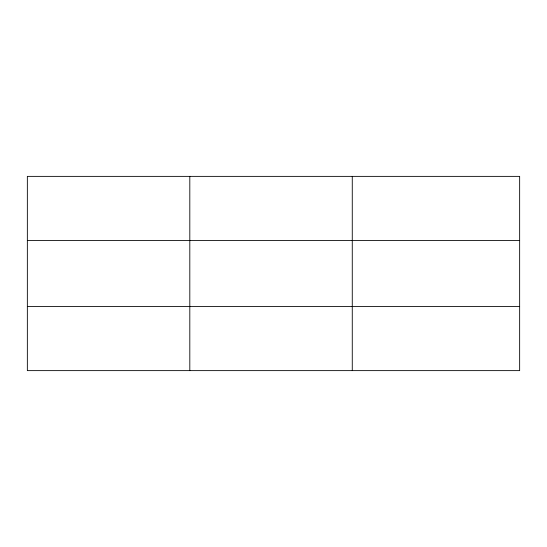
<?xml version="1.0" encoding="UTF-8"?>
<svg xmlns="http://www.w3.org/2000/svg" width="547" height="547" viewBox="0 0 547 547"><rect width="100%" height="100%" fill="white"/><g stroke="black" fill="none" stroke-linecap="round" stroke-linejoin="round"><path stroke-width="0.82" d="M189.809 370.627L189.809 176.373M352.268 370.627L352.268 176.373M519.65 306.525L519.65 370.627L27.35 370.627L27.35 176.373L519.65 176.373L519.65 306.525L27.35 306.525M27.35 240.475L519.65 240.475"/></g></svg>
